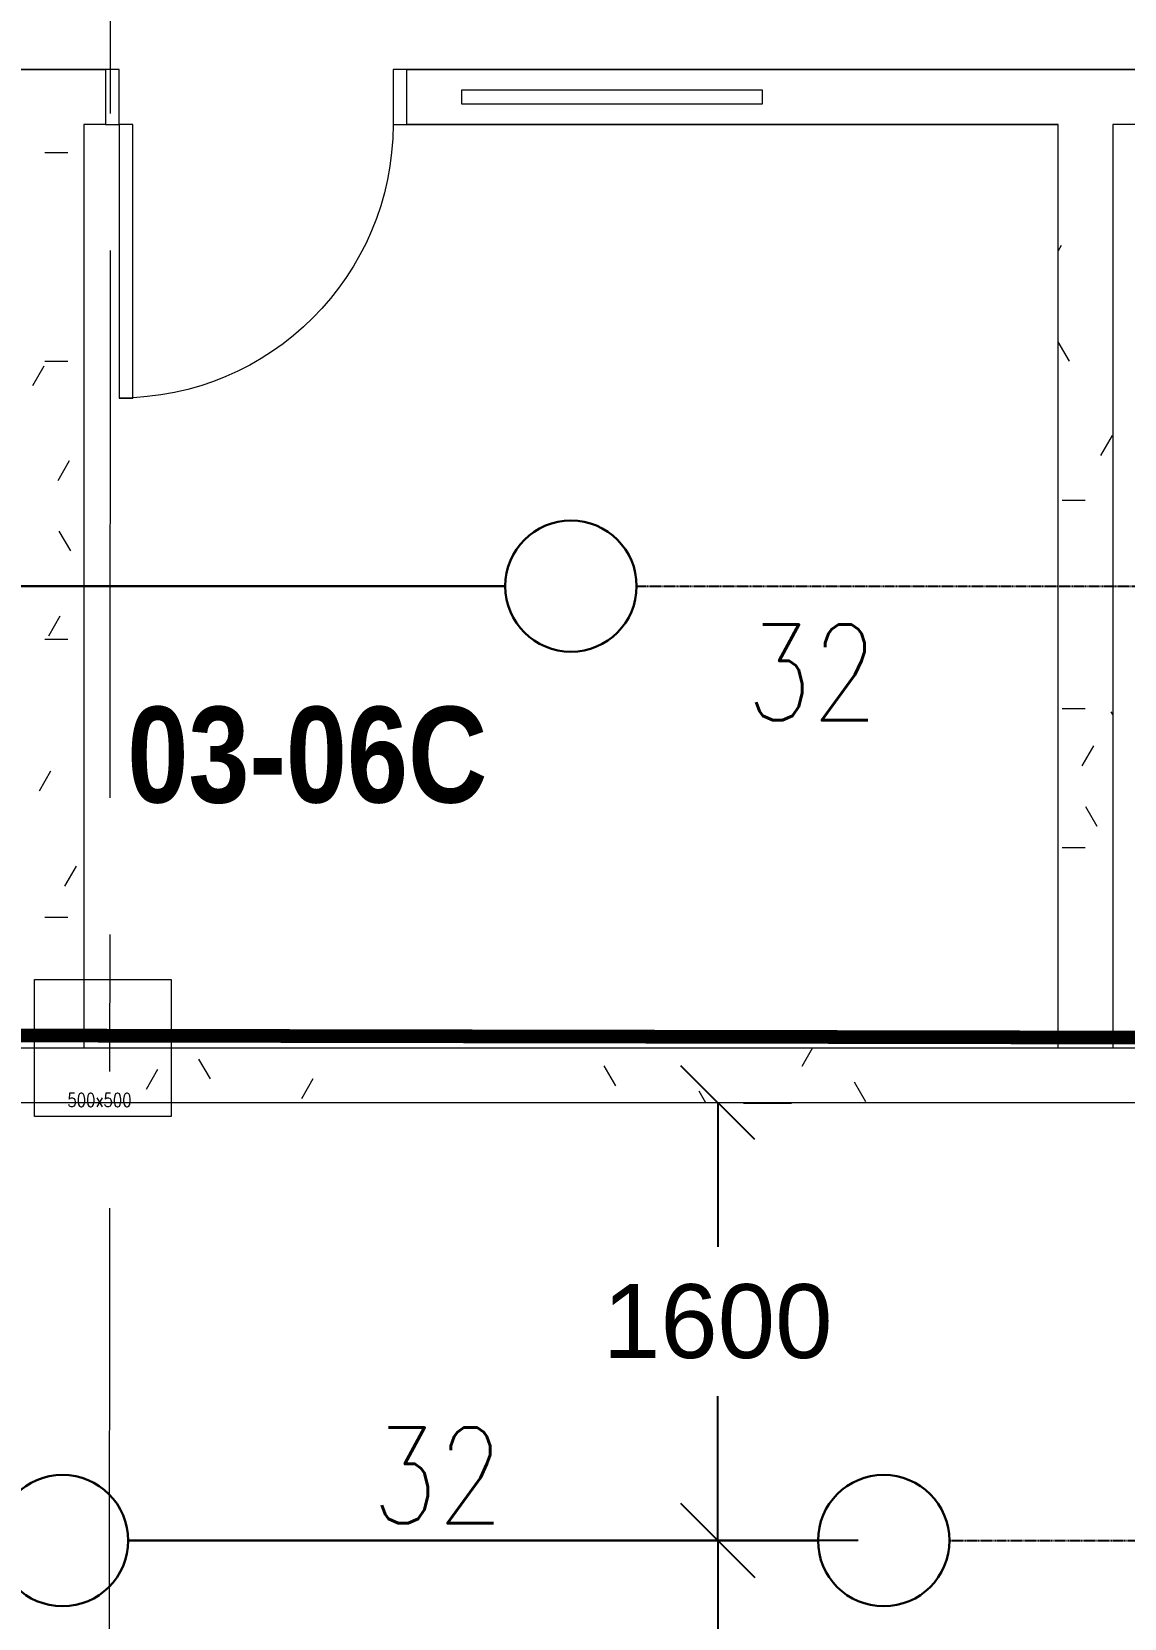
# Model space of a CAD drawing. Header units: millimetres. Extents: x -47219 to 440296, y -79832 to 7189.
# Drawn here: x 13772 to 17763, y -41309 to -35511 of the extents above; entities that cross this region are included whole.
import ezdxf

# ---------------------------------------------------------------- set-up
doc = ezdxf.new("R2010")
doc.units = ezdxf.units.MM
doc.linetypes.add('BLK_2 - 3RD STOREY  LOWER ROOF PLAN-archi clean_25 SEPT 2024$0$IDA - Grid Line', pattern=[3500, 2000, -500, 500, -500])
doc.linetypes.add('HIDDEN2', pattern=[4.7625, 3.175, -1.5875])
doc.layers.get('Defpoints').update_dxf_attribs({"color": 8, "lineweight": 9})
for name, color, linetype, lineweight in [('BLK_2 - 3RD STOREY  LOWER ROOF PLAN-archi clean_25 SEPT 2024$0$1599_DB_A_BLK2_HQ_R21-2ND STOREY 20230517--$0$S-_COLN----_E', 8, 'Continuous', 9), ('BLK_2 - 3RD STOREY  LOWER ROOF PLAN-archi clean_25 SEPT 2024$0$1599_DB_A_BLK2_HQ_R21-3RD STOREY 230517$0$A-_DOOR----_E', 8, 'Continuous', 9), ('BLK_2 - 3RD STOREY  LOWER ROOF PLAN-archi clean_25 SEPT 2024$0$1599_DB_A_BLK2_HQ_R21-3RD STOREY 230517$0$A-_WALL----_H-2', 8, 'Continuous', 9), ('BLK_2 - 3RD STOREY  LOWER ROOF PLAN-archi clean_25 SEPT 2024$0$1599_DB_A_BLK2_HQ_R21-3RD STOREY 230517$0$S-_COLN----_E', 8, 'Continuous', 9), ('BLK_2 - 3RD STOREY  LOWER ROOF PLAN-archi clean_25 SEPT 2024$0$A-_WALL----_E', 8, 'Continuous', 9), ('BLK_2 - 3RD STOREY  LOWER ROOF PLAN-archi clean_25 SEPT 2024$0$S-_ANOTGRID_E-1', 8, 'BLK_2 - 3RD STOREY  LOWER ROOF PLAN-archi clean_25 SEPT 2024$0$IDA - Grid Line', 9), ('M-_SPRKPIEX_E-', 1, 'Continuous', 30), ('NW_BEAM AND COLUMN', 134, 'Continuous', 5), ('S-_LINE----_N-', 140, 'Continuous', 18), ('S-TEXT', 140, 'Continuous', 18)]:
    doc.layers.add(name, color=color, linetype=linetype, lineweight=lineweight)
for name, color, linetype in [('DIM', 8, 'Continuous'), ('M-_FIRESPRK_T-', 7, 'Continuous'), ('M-_SPRKBEAM_E-', 12, 'HIDDEN2'), ('ROOMNAME', 7, 'Continuous')]:
    doc.layers.add(name, color=color, linetype=linetype)
doc.styles.add('BLK_2 - 3RD STOREY  LOWER ROOF PLAN_12 JUNE 2024$0$Arial Narrow_B_1', font='ARIALNB.TTF', dxfattribs={"height": 500})
doc.styles.add('RomanS_3', font='romans__.ttf', dxfattribs={"width": 0.8, "height": 50})
doc.styles.add('Simplex', font='SIMPLEX.shx', dxfattribs={"width": 0.8, "height": 2.5})
doc.styles.get("Standard").update_dxf_attribs({"font": 'arial.ttf'})
doc.dimstyles.new('DIM 150', dxfattribs={"dimscale": 1500, "dimtxt": 0.18, "dimasz": 0.18, "dimexe": 0.18, "dimexo": 0.0625, "dimgap": 0.09, "dimtad": 0, "dimtih": 1, "dimtoh": 1, "dimdec": 0, "dimzin": 0, "dimdsep": 46, "dimtxsty": 'Standard', "dimblk": 'OBLIQUE', "dimcen": 0.09, "dimadec": 0, "dimazin": 0, "dimtfac": 1, "dimtdec": 0, "dimtofl": 0, "dimtmove": 0, "dimatfit": 3, "dimfxl": 1, "dimtolj": 1, "dimtzin": 0, "dimarcsym": 0})

# ---------------------------------------------------------------- blocks, each defined once
blk = doc.blocks.new('3rd Structure')
at = {"layer": 'NW_BEAM AND COLUMN', "color": 8}
for p, q in [((-14650, -42950), (-14150, -42950)), ((-14650, -43450), (-14650, -42950)), ((-14150, -42950), (-14150, -43450)), ((-14150, -43450), (-14650, -43450))]:
    blk.add_line(p, q, dxfattribs=at)
at = {"layer": 'S-TEXT', "color": 8, "insert": (-14530, -43365.6), "char_height": 50, "width": 313.287, "attachment_point": 1, "line_spacing_factor": 0.983083, "style": 'RomanS_3'}
blk.add_mtext('500x500', dxfattribs=at)
blk = doc.blocks.new('fire0101')
at = {"color": 0, "linetype": 'Continuous'}
blk.add_circle((0, 0), 100, dxfattribs=at)
blk = doc.blocks.new('_Oblique')
at = {"color": 0, "linetype": 'ByBlock', "lineweight": -2}
blk.add_line((-0.5, -0.5), (0.5, 0.5), dxfattribs=at)
blk = doc.blocks.new('*D89')
at = {"layer": 'Defpoints', "color": 0, "transparency": 16777216}
for p in [(16278.3, -41024.9), (16884.7, -41024.9), (16884.7, -44824.9)]:
    blk.add_point(p, dxfattribs=at)
at = {"layer": 'DIM', "color": 0, "lineweight": -2, "transparency": 16777216}
for p, q in [((16791, -41024.9), (16008.3, -41024.9)), ((16278.3, -41024.9), (16278.3, -42651.9)), ((16278.3, -44824.9), (16278.3, -43197.8)), ((16791, -44824.9), (16008.3, -44824.9))]:
    blk.add_line(p, q, dxfattribs=at)
at = {"layer": 'DIM', "color": 0, "lineweight": -2, "transparency": 16777216, "xscale": 270, "yscale": 270, "zscale": 270}
for p, rotation in [((16278.3, -41024.9), 90), ((16278.3, -44824.9), 270)]:
    blk.add_blockref('_Oblique', p, dxfattribs=dict(at, rotation=rotation))
at = {"layer": 'DIM', "color": 0, "transparency": 16777216, "insert": (16278.3, -42924.9), "char_height": 270, "attachment_point": 5}
blk.add_mtext('\\A1;3800', dxfattribs=at)
blk = doc.blocks.new('*D90')
at = {"layer": 'Defpoints', "color": 0, "transparency": 16777216}
for p in [(16278.3, -39424.7), (16278.3, -39424.7), (16884.7, -41024.9)]:
    blk.add_point(p, dxfattribs=at)
at = {"layer": 'DIM', "color": 0, "lineweight": -2, "transparency": 16777216}
for p, q in [((16278.3, -39424.7), (16278.3, -39951.9)), ((16372, -39424.7), (16548.3, -39424.7)), ((16278.3, -41024.9), (16278.3, -40497.6)), ((16791, -41024.9), (16008.3, -41024.9))]:
    blk.add_line(p, q, dxfattribs=at)
at = {"layer": 'DIM', "color": 0, "lineweight": -2, "transparency": 16777216, "xscale": 270, "yscale": 270, "zscale": 270}
for p, rotation in [((16278.3, -39424.7), 90), ((16278.3, -41024.9), 270)]:
    blk.add_blockref('_Oblique', p, dxfattribs=dict(at, rotation=rotation))
at = {"layer": 'DIM', "color": 0, "transparency": 16777216, "insert": (16278.3, -40224.8), "char_height": 270, "attachment_point": 5}
blk.add_mtext('\\A1;1600', dxfattribs=at)
blk = doc.blocks.new('BLK_2 - 3RD STOREY  LOWER ROOF PLAN-archi clean_25 SEPT 2024$0$1599_DB_A_BLK2_HQ_R21-3RD STOREY 230517$0$IDA - F - Single - Swing - 1100L X 2200H - B2-TD01-3251066-LINKVIEW_BLK2_3RD STOREY')
at = {"layer": 'BLK_2 - 3RD STOREY  LOWER ROOF PLAN-archi clean_25 SEPT 2024$0$1599_DB_A_BLK2_HQ_R21-3RD STOREY 230517$0$A-_DOOR----_E'}
for p, q in [((-550, 137.5), (-500, 137.5)), ((-500, 137.5), (-500, -62.5)), ((500, 137.5), (550, 137.5)), ((500, -62.5), (500, 137.5)), ((-500, -62.5), (-550, -62.5)), ((450, -62.5), (500, -62.5)), ((450, -1062.5), (450, -62.5)), ((500, -62.5), (500, -1062.5)), ((550, -62.5), (500, -62.5)), ((500, -1062.5), (450, -1062.5))]:
    blk.add_line(p, q, dxfattribs=at)
blk.add_arc((500, -62.5), 1000, 180, 270, dxfattribs=at)
blk = doc.blocks.new('BLK_2 - 3RD STOREY  LOWER ROOF PLAN-archi clean_25 SEPT 2024$0$sdfsdf')
at = {"layer": 'BLK_2 - 3RD STOREY  LOWER ROOF PLAN-archi clean_25 SEPT 2024$0$1599_DB_A_BLK2_HQ_R21-3RD STOREY 230517$0$S-_COLN----_E', "extrusion": (0, 0, -1)}
h = blk.add_hatch(dxfattribs=at)
h.set_pattern_fill('FP_2', color=256, angle=180, style=0, pattern_type=2)
h.set_pattern_definition([(180, (134007.08, -121297.53), (-1016, -254), [83.82, -678.18, 83.82, -678.18, -4064]), (180, (134007.08, -121297.53), (-1016, -254), [-1524, 83.82, -1440.18, 83.82, -678.18, -1778]), (180, (134007.08, -121297.53), (-1016, -254), [-3810, 83.82, -424.18, 83.82, -1186.18]), (300, (133626.08, -121424.53), (727.9705, -752.8818), [83.82, -678.18, 83.82, -678.18, -4064]), (300, (133626.08, -121424.53), (727.9705, -752.8818), [-1524, 83.82, -1440.18, 83.82, -678.18, -1778]), (300, (133626.08, -121424.53), (727.9705, -752.8818), [-3810, 83.82, -424.18, 83.82, -1186.18]), (60, (133499.08, -121932.53), (288.0295, 1006.8818), [83.82, -678.18, 83.82, -678.18, -4064]), (60, (133499.08, -121932.53), (288.0295, 1006.8818), [-1524, 83.82, -1440.18, 83.82, -678.18, -1778]), (60, (133499.08, -121932.53), (288.0295, 1006.8818), [-3810, 83.82, -424.18, 83.82, -1186.18])])
h.paths.add_polyline_path([(117356.4, -78577.6), (117356.4, -81972.9), (117556.4, -81972.9), (117556.4, -78577.6)])
h = blk.add_hatch(dxfattribs=at)
h.set_pattern_fill('FP_2', color=256, angle=180, style=0, pattern_type=2)
h.set_pattern_definition([(180, (130544.58, -121297.53), (-1016, -254), [83.82, -678.18, 83.82, -678.18, -4064]), (180, (130544.58, -121297.53), (-1016, -254), [-1524, 83.82, -1440.18, 83.82, -678.18, -1778]), (180, (130544.58, -121297.53), (-1016, -254), [-3810, 83.82, -424.18, 83.82, -1186.18]), (300, (130163.58, -121424.53), (727.9705, -752.8818), [83.82, -678.18, 83.82, -678.18, -4064]), (300, (130163.58, -121424.53), (727.9705, -752.8818), [-1524, 83.82, -1440.18, 83.82, -678.18, -1778]), (300, (130163.58, -121424.53), (727.9705, -752.8818), [-3810, 83.82, -424.18, 83.82, -1186.18]), (60, (130036.58, -121932.53), (288.0295, 1006.8818), [83.82, -678.18, 83.82, -678.18, -4064]), (60, (130036.58, -121932.53), (288.0295, 1006.8818), [-1524, 83.82, -1440.18, 83.82, -678.18, -1778]), (60, (130036.58, -121932.53), (288.0295, 1006.8818), [-3810, 83.82, -424.18, 83.82, -1186.18])])
h.paths.add_polyline_path([(113596.4, -78577.6), (113596.4, -81972.9), (113796.4, -81972.9), (113796.4, -78577.6)])
at = {"layer": 'BLK_2 - 3RD STOREY  LOWER ROOF PLAN-archi clean_25 SEPT 2024$0$1599_DB_A_BLK2_HQ_R21-3RD STOREY 230517$0$S-_COLN----_E'}
h = blk.add_hatch(dxfattribs=at)
h.set_pattern_fill('FP_2', color=256, style=0, pattern_type=2)
h.set_pattern_definition([(0, (-131307.08, -42727.71), (1016, 254), [83.82, -678.18, 83.82, -678.18, -4064]), (0, (-131307.08, -42727.71), (1016, 254), [-1524, 83.82, -1440.18, 83.82, -678.18, -1778]), (0, (-131307.08, -42727.71), (1016, 254), [-3810, 83.82, -424.18, 83.82, -1186.18]), (120, (-130926.08, -42600.71), (-727.9705, 752.8818), [83.82, -678.18, 83.82, -678.18, -4064]), (120, (-130926.08, -42600.71), (-727.9705, 752.8818), [-1524, 83.82, -1440.18, 83.82, -678.18, -1778]), (120, (-130926.08, -42600.71), (-727.9705, 752.8818), [-3810, 83.82, -424.18, 83.82, -1186.18]), (240, (-130799.08, -42092.71), (-288.0295, -1006.8818), [83.82, -678.18, 83.82, -678.18, -4064]), (240, (-130799.08, -42092.71), (-288.0295, -1006.8818), [-1524, 83.82, -1440.18, 83.82, -678.18, -1778]), (240, (-130799.08, -42092.71), (-288.0295, -1006.8818), [-3810, 83.82, -424.18, 83.82, -1186.18])])
h.paths.add_polyline_path([(-124236.4, -82152.4), (-110636.4, -82152.4), (-110636.4, -81952.4), (-124236.4, -81952.4)])
at = {"layer": 'BLK_2 - 3RD STOREY  LOWER ROOF PLAN-archi clean_25 SEPT 2024$0$1599_DB_A_BLK2_HQ_R21-2ND STOREY 20230517--$0$S-_COLN----_E'}
blk.add_lwpolyline([(-115976.4, -78452.6), (-115976.4, -78502.6), (-114876.4, -78502.6), (-114876.4, -78452.6)], close=True, dxfattribs=at)
at = {"layer": 'BLK_2 - 3RD STOREY  LOWER ROOF PLAN-archi clean_25 SEPT 2024$0$1599_DB_A_BLK2_HQ_R21-3RD STOREY 230517$0$S-_COLN----_E'}
for p, q in [((-117276.4, -78377.6), (-117276.4, -78577.6)), ((-116176.4, -78577.6), (-116176.4, -78377.6)), ((-117356.4, -78577.6), (-117356.4, -81952.4)), ((-117276.4, -78577.6), (-117356.4, -78577.6)), ((-113796.4, -81952.4), (-113796.4, -78577.6)), ((-113596.4, -78577.6), (-113596.4, -81952.4)), ((-113496.4, -78577.6), (-113596.4, -78577.6)), ((-124236.4, -81952.4), (-110636.4, -81952.4)), ((-114026, -82152.4), (-124236.4, -82152.4)), ((-110636.4, -82152.4), (-114061.4, -82152.4))]:
    blk.add_line(p, q, dxfattribs=at)
for points in [[(-119936.4, -78377.6), (-117276.4, -78377.6), (-119936.4, -78377.6), (-117276.4, -78377.6), (-119936.4, -78377.6), (-117276.4, -78377.6)], [(-116176.4, -78377.6), (-113496.4, -78377.6), (-116176.4, -78377.6), (-113496.4, -78377.6), (-116176.4, -78377.6), (-113496.4, -78377.6)], [(-113796.4, -78577.6), (-116176.4, -78577.6), (-113796.4, -78577.6), (-116176.4, -78577.6), (-113796.4, -78577.6), (-116176.4, -78577.6)]]:
    blk.add_lwpolyline(points, dxfattribs=at)
at = {"layer": 'BLK_2 - 3RD STOREY  LOWER ROOF PLAN-archi clean_25 SEPT 2024$0$1599_DB_A_BLK2_HQ_R21-3RD STOREY 230517$0$S-_COLN----_E', "xscale": -1}
blk.add_blockref('BLK_2 - 3RD STOREY  LOWER ROOF PLAN-archi clean_25 SEPT 2024$0$1599_DB_A_BLK2_HQ_R21-3RD STOREY 230517$0$IDA - F - Single - Swing - 1100L X 2200H - B2-TD01-3251066-LINKVIEW_BLK2_3RD STOREY', (-116726.4, -78515.1), dxfattribs=at)
blk = doc.blocks.new('BLK_2 - 3RD STOREY  LOWER ROOF PLAN-archi clean_25 SEPT 2024')
at = {"layer": 'BLK_2 - 3RD STOREY  LOWER ROOF PLAN-archi clean_25 SEPT 2024$0$1599_DB_A_BLK2_HQ_R21-3RD STOREY 230517$0$A-_WALL----_H-2', "extrusion": (0, 0, -1)}
h = blk.add_hatch(dxfattribs=at)
h.set_pattern_fill('FP_2', color=256, angle=180, style=0, pattern_type=2)
h.set_pattern_definition([(180, (134007.08, -121297.53), (-1016, -254), [83.82, -678.18, 83.82, -678.18, -4064]), (180, (134007.08, -121297.53), (-1016, -254), [-1524, 83.82, -1440.18, 83.82, -678.18, -1778]), (180, (134007.08, -121297.53), (-1016, -254), [-3810, 83.82, -424.18, 83.82, -1186.18]), (300, (133626.08, -121424.53), (727.9705, -752.8818), [83.82, -678.18, 83.82, -678.18, -4064]), (300, (133626.08, -121424.53), (727.9705, -752.8818), [-1524, 83.82, -1440.18, 83.82, -678.18, -1778]), (300, (133626.08, -121424.53), (727.9705, -752.8818), [-3810, 83.82, -424.18, 83.82, -1186.18]), (60, (133499.08, -121932.53), (288.0295, 1006.8818), [83.82, -678.18, 83.82, -678.18, -4064]), (60, (133499.08, -121932.53), (288.0295, 1006.8818), [-1524, 83.82, -1440.18, 83.82, -678.18, -1778]), (60, (133499.08, -121932.53), (288.0295, 1006.8818), [-3810, 83.82, -424.18, 83.82, -1186.18])])
h.paths.add_polyline_path([(116661.4, -78289.9), (116661.4, -78414.9), (116761.4, -78414.9), (116761.4, -78289.9)], flags=0)
at = {"layer": 'BLK_2 - 3RD STOREY  LOWER ROOF PLAN-archi clean_25 SEPT 2024$0$A-_WALL----_E', "const_width": 50}
blk.add_lwpolyline([(-117536.4, -89198.5), (-117536.4, -88902.4), (-117036.4, -88902.4), (-117036.4, -89277.4), (-110636.4, -89277.4), (-110636.4, -88602.4), (-109961.4, -88602.4), (-109961.4, -82352.4), (-110636.4, -82352.4), (-110636.4, -81919.7), (-117370.4, -81907.4), (-124236.4, -81904.2), (-124236.4, -82352.4), (-125006.6, -82352.4), (-124960.6, -88602.4), (-124236.4, -88602.4), (-124236.4, -89195.3), (-117536.4, -89198.5)], dxfattribs=at)
at = {"layer": 'BLK_2 - 3RD STOREY  LOWER ROOF PLAN-archi clean_25 SEPT 2024$0$S-_ANOTGRID_E-1'}
for p, q in [((-117234.4, -37038.2), (-117286.4, -122559.3)), ((-141458.5, -81952.4), (-96554.5, -81952.4))]:
    blk.add_line(p, q, dxfattribs=at)
at = {"layer": 'BLK_2 - 3RD STOREY  LOWER ROOF PLAN-archi clean_25 SEPT 2024$0$A-_WALL----_E'}
blk.add_blockref('BLK_2 - 3RD STOREY  LOWER ROOF PLAN-archi clean_25 SEPT 2024$0$sdfsdf', (0, 0), dxfattribs=at)

msp = doc.modelspace()

# ---------------------------------------------------------------- linework, layer by layer
at = {"layer": 'M-_SPRKBEAM_E-'}
for p, q in [((15982.1, -37537.2), (19237.1, -37537.2)), ((17124.7, -41024.9), (19644.7, -41024.9))]:
    msp.add_line(p, q, dxfattribs=at)
at = {"layer": 'M-_SPRKPIEX_E-'}
for p, q in [((12222.1, -37537.2), (15502.1, -37537.2)), ((14124.7, -41024.9), (16644.7, -41024.9))]:
    msp.add_line(p, q, dxfattribs=at)

# ---------------------------------------------------------------- block references
msp.add_blockref('BLK_2 - 3RD STOREY  LOWER ROOF PLAN-archi clean_25 SEPT 2024', (131318.5, 42727.7), dxfattribs=at)
at = {"layer": 'M-_SPRKPIEX_E-', "xscale": 2.4, "yscale": 2.4, "zscale": 2.4, "rotation": 258.865011862231}
for p in [(15742.1, -37537.2), (13884.7, -41024.9), (16884.7, -41024.9)]:
    msp.add_blockref('fire0101', p, dxfattribs=at)
at = {"layer": 'S-_LINE----_N-'}
msp.add_blockref('3rd Structure', (28432.1, 3975.3), dxfattribs=at)

# ---------------------------------------------------------------- texts
at = {"layer": 'M-_FIRESPRK_T-', "style": 'Simplex', "width": 0.8}
for p in [(16383.1, -38027.4), (15015.3, -40961.7)]:
    msp.add_text('32', height=350, dxfattribs=at).set_placement(p)
at = {"layer": 'ROOMNAME', "insert": (14121.5, -37977.9), "char_height": 350, "width": 6874.47, "attachment_point": 1, "style": 'BLK_2 - 3RD STOREY  LOWER ROOF PLAN_12 JUNE 2024$0$Arial Narrow_B_1'}
msp.add_mtext('03-06C', dxfattribs=at)

# ---------------------------------------------------------------- dimensions: what is measured, and where the dimension line sits
at = {"layer": 'DIM'}
for base, p1, p2, picture, middle in [((16278.3, -39424.7), (16884.7, -41024.9), (16278.3, -39424.7), '*D90', (16278.3, -40224.8)), ((16278.3, -41024.9), (16884.7, -44824.9), (16884.7, -41024.9), '*D89', (16278.3, -42924.9))]:
    dim = msp.add_linear_dim(base=base, p1=p1, p2=p2, angle=90, dimstyle='DIM 150', override={"dimtmove": 1}, dxfattribs=at)
    dim.commit()
    dim.dimension.update_dxf_attribs({"geometry": picture, "text_midpoint": middle})

doc.saveas('drawing.dxf')
